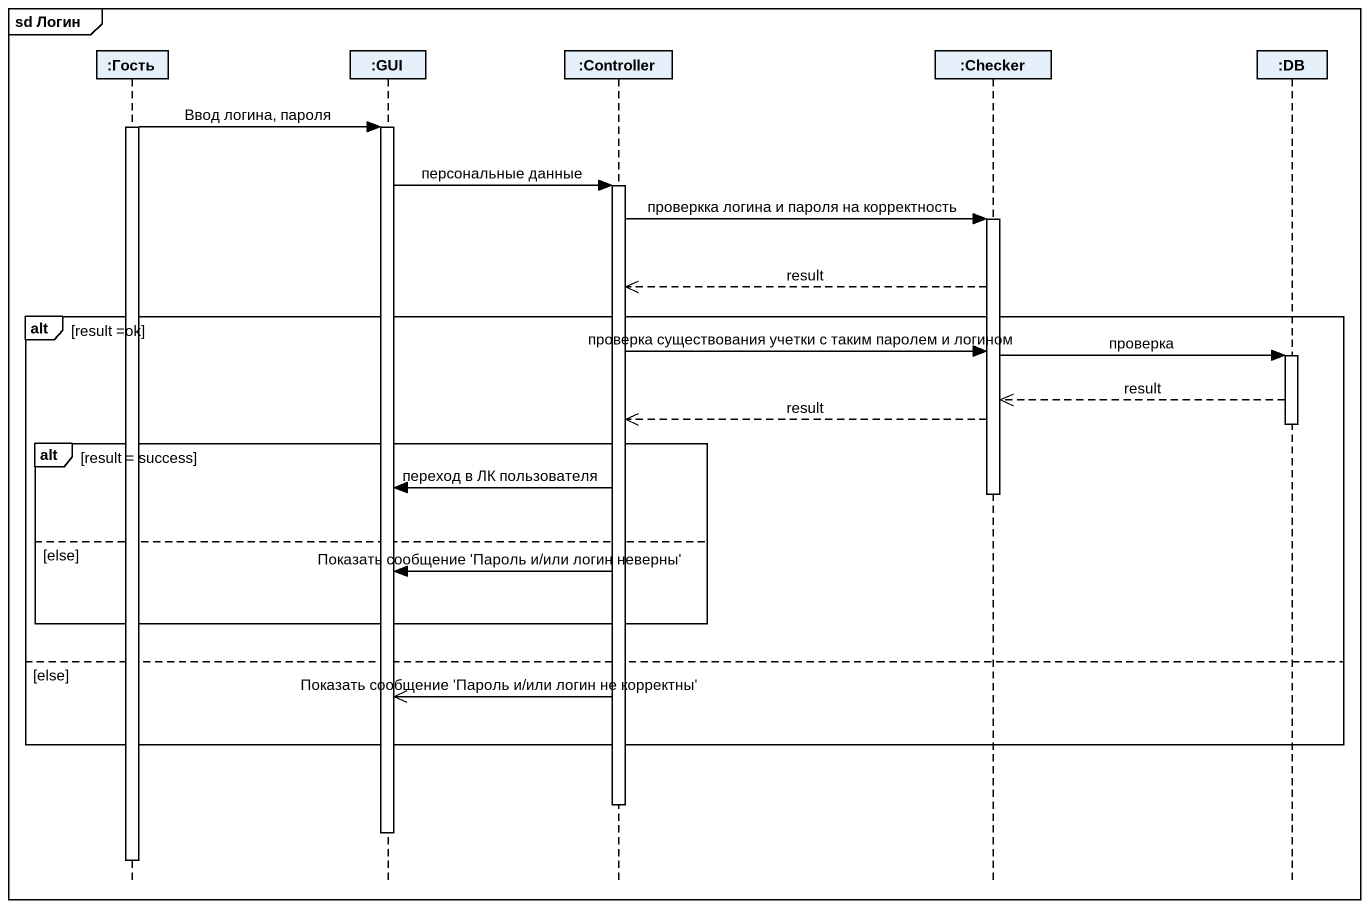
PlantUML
@startuml
mainframe sd Логин
hide footbox
participant ":Гость" as Гость
participant ":GUI" as GUI
participant ":Controller" as Controller
participant ":Checker" as Checker
participant ":DB" as DB

activate Гость
Гость -> GUI : Ввод логина, пароля
activate GUI
GUI -> Controller : персональные данные
activate Controller
Controller -> Checker : проверкка логина и пароля на корректность
activate Checker
Checker -->> Controller : result
alt result =ok
  Controller -> Checker : проверка существования учетки с таким паролем и логином
  Checker -> DB : проверка
  activate DB
  DB -->> Checker : result
  Checker -->> Controller : result
  deactivate DB
  alt result = success
    Controller -> GUI : переход в ЛК пользователя
    deactivate Checker
  else else
    Controller -> GUI : Показать сообщение 'Пароль и/или логин неверны'
  end
else else
  Controller ->> GUI : Показать сообщение 'Пароль и/или логин не корректны'
end
deactivate Controller
deactivate GUI
deactivate Гость
@enduml
